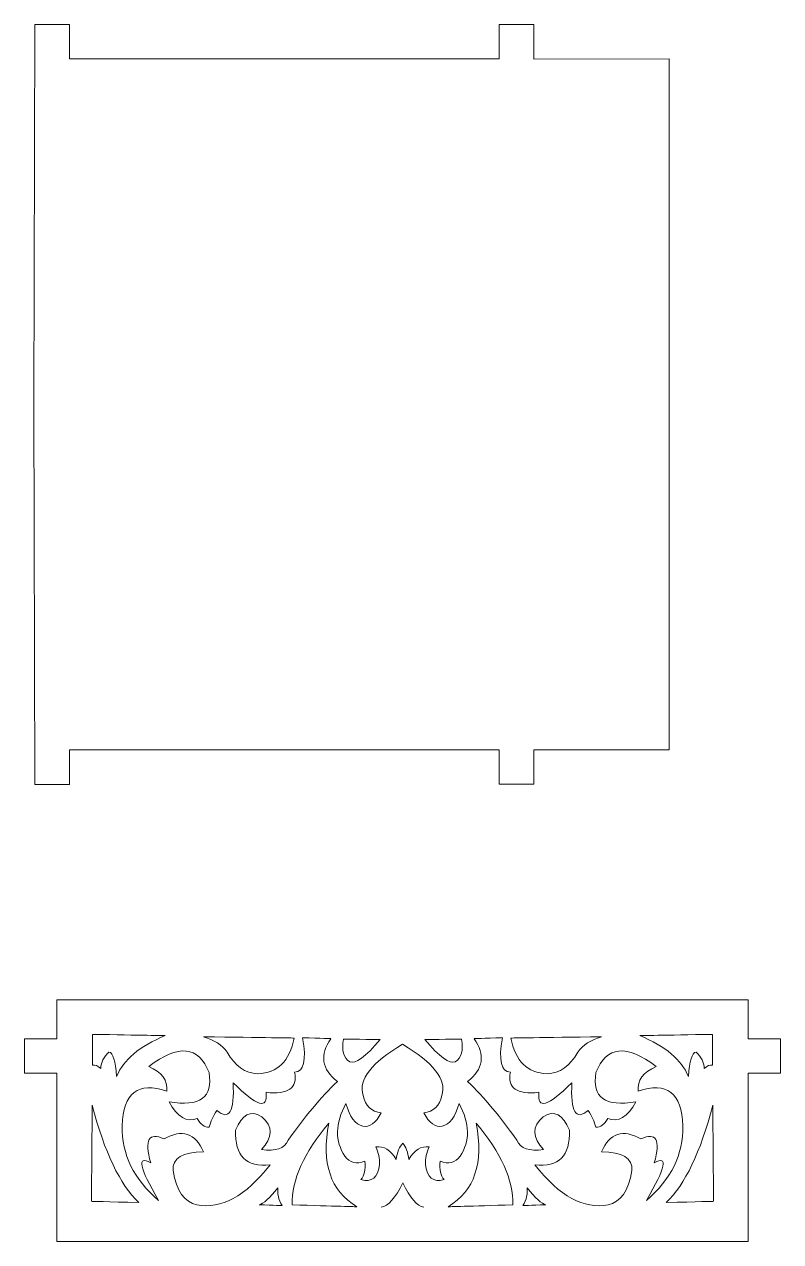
# Model space of a CAD drawing. Header units: millimetres. Extents: x -201 to 173, y -183 to 179.
# Drawn here: x 56.7 to 166.1, y 2.7 to 178.8 of the extents above; entities that cross this region are included whole.
import ezdxf

# ---------------------------------------------------------------- set-up
doc = ezdxf.new("R2010")
doc.units = ezdxf.units.MM
doc.header["$MEASUREMENT"] = 0
doc.layers.add('layer 1', color=7, linetype='Continuous')

msp = doc.modelspace()

# ---------------------------------------------------------------- linework, layer by layer
at = {"layer": 'layer 1', "color": 250, "lineweight": 20}
for points, knots in [([(149.9917, 123.82), (149.9917, 123.82), (149.9917, 73.82), (149.9917, 73.82), (149.9917, 73.82), (149.9917, 73.82), (130.3884, 73.8533), (130.3884, 73.8533), (130.3884, 73.8533), (130.3884, 73.8533), (130.3884, 68.8533), (130.3884, 68.8533), (130.3884, 68.8533), (130.3884, 68.8533), (125.3884, 68.8533), (125.3884, 68.8533), (125.3884, 68.8533), (125.3884, 68.8533), (125.3884, 73.82), (125.3884, 73.82), (125.3884, 73.82), (125.3884, 73.82), (63.2163, 73.82), (63.2163, 73.82), (63.2163, 73.82), (63.2163, 73.82), (63.2163, 68.82), (63.2163, 68.82), (63.2163, 68.82), (63.2163, 68.82), (58.2163, 68.82), (58.2163, 68.82), (58.2163, 68.82), (58.2163, 68.82), (58.0918, 123.82), (58.0918, 123.82), (58.0918, 123.82), (58.0918, 123.82), (58.2163, 178.82), (58.2163, 178.82), (58.2163, 178.82), (58.2163, 178.82), (63.2163, 178.82), (63.2163, 178.82), (63.2163, 178.82), (63.2163, 178.82), (63.2163, 173.82), (63.2163, 173.82), (63.2163, 173.82), (63.2163, 173.82), (125.3884, 173.82), (125.3884, 173.82), (125.3884, 173.82), (125.3884, 173.82), (125.3884, 178.7867), (125.3884, 178.7867), (125.3884, 178.7867), (125.3884, 178.7867), (130.3884, 178.7867), (130.3884, 178.7867), (130.3884, 178.7867), (130.3884, 178.7867), (130.3884, 173.7867), (130.3884, 173.7867), (130.3884, 173.7867), (130.3884, 173.7867), (149.9917, 173.82), (149.9917, 173.82), (149.9917, 173.82), (149.9917, 173.82), (149.9917, 123.82), (149.9917, 123.82)], [0, 0, 0, 0, 0.05263158, 0.05263158, 0.05263158, 0.05263158, 0.10526316, 0.10526316, 0.10526316, 0.10526316, 0.15789474, 0.15789474, 0.15789474, 0.15789474, 0.21052632, 0.21052632, 0.21052632, 0.21052632, 0.26315789, 0.26315789, 0.26315789, 0.26315789, 0.31578947, 0.31578947, 0.31578947, 0.31578947, 0.36842105, 0.36842105, 0.36842105, 0.36842105, 0.42105263, 0.42105263, 0.42105263, 0.42105263, 0.47368421, 0.47368421, 0.47368421, 0.47368421, 0.52631579, 0.52631579, 0.52631579, 0.52631579, 0.57894737, 0.57894737, 0.57894737, 0.57894737, 0.63157895, 0.63157895, 0.63157895, 0.63157895, 0.68421053, 0.68421053, 0.68421053, 0.68421053, 0.73684211, 0.73684211, 0.73684211, 0.73684211, 0.78947368, 0.78947368, 0.78947368, 0.78947368, 0.84210526, 0.84210526, 0.84210526, 0.84210526, 0.89473684, 0.89473684, 0.89473684, 0.89473684, 1, 1, 1, 1]), ([(111.4108, 2.6579), (111.4108, 2.6579), (61.4108, 2.6579), (61.4108, 2.6579), (61.4108, 2.6579), (61.4108, 2.6579), (61.4108, 27.028), (61.4108, 27.028), (61.4108, 27.028), (61.4108, 27.028), (56.7094, 27.028), (56.7094, 27.028), (56.7094, 27.028), (56.7094, 27.028), (56.7094, 32.028), (56.7094, 32.028), (56.7094, 32.028), (56.7094, 32.028), (61.4108, 32.028), (61.4108, 32.028), (61.4108, 32.028), (61.4108, 32.028), (61.4108, 37.658), (61.4108, 37.658), (61.4108, 37.658), (61.4108, 37.658), (111.4108, 37.658), (111.4108, 37.658), (111.4108, 37.658), (111.4108, 37.658), (161.4108, 37.658), (161.4108, 37.658), (161.4108, 37.658), (161.4108, 37.658), (161.4108, 32.028), (161.4108, 32.028), (161.4108, 32.028), (161.4108, 32.028), (166.1122, 32.028), (166.1122, 32.028), (166.1122, 32.028), (166.1122, 32.028), (166.1122, 27.028), (166.1122, 27.028), (166.1122, 27.028), (166.1122, 27.028), (161.4108, 27.028), (161.4108, 27.028), (161.4108, 27.028), (161.4108, 27.028), (161.4108, 2.6579), (161.4108, 2.6579), (161.4108, 2.6579), (161.4108, 2.6579), (111.4108, 2.6579), (111.4108, 2.6579)], [0, 0, 0, 0, 0.06666667, 0.06666667, 0.06666667, 0.06666667, 0.13333333, 0.13333333, 0.13333333, 0.13333333, 0.2, 0.2, 0.2, 0.2, 0.26666667, 0.26666667, 0.26666667, 0.26666667, 0.33333333, 0.33333333, 0.33333333, 0.33333333, 0.4, 0.4, 0.4, 0.4, 0.46666667, 0.46666667, 0.46666667, 0.46666667, 0.53333333, 0.53333333, 0.53333333, 0.53333333, 0.6, 0.6, 0.6, 0.6, 0.66666667, 0.66666667, 0.66666667, 0.66666667, 0.73333333, 0.73333333, 0.73333333, 0.73333333, 0.8, 0.8, 0.8, 0.8, 0.86666667, 0.86666667, 0.86666667, 0.86666667, 1, 1, 1, 1]), ([(67.7597, 27.7324), (67.3338, 28.1071), (66.9371, 28.262), (66.5695, 28.197), (66.5695, 28.197), (66.5695, 31.171), (66.5695, 32.658), (66.5695, 32.658), (66.5695, 32.658), (73.5787, 32.534), (77.0832, 32.472), (77.0832, 32.472), (77.0832, 32.472), (73.3681, 30.9413), (71.0273, 28.9742), (70.0609, 26.5706), (70.0609, 26.5706), (69.9157, 28.8038), (69.5454, 29.981), (68.95, 30.1021), (68.95, 30.1021), (68.1856, 29.3962), (67.7889, 28.6062), (67.7597, 27.7324)], [0, 0, 0, 0, 0.14285714, 0.14285714, 0.14285714, 0.14285714, 0.28571429, 0.28571429, 0.28571429, 0.28571429, 0.42857143, 0.42857143, 0.42857143, 0.42857143, 0.57142857, 0.57142857, 0.57142857, 0.57142857, 0.71428571, 0.71428571, 0.71428571, 0.71428571, 1, 1, 1, 1]), ([(74.99, 14.0479), (72.9384, 15.2351), (73.3187, 13.4304), (76.1309, 8.6341), (76.1309, 8.6341), (72.5439, 11.6614), (70.785, 15.255), (70.8542, 19.4146), (70.8542, 19.4146), (71.011, 24.1958), (73.1667, 25.8687), (77.3211, 24.4331), (77.3211, 24.4331), (77.4683, 26.0136), (76.5955, 27.2064), (74.7026, 28.0112), (74.7026, 28.0112), (78.9967, 31.2775), (81.9061, 30.9831), (83.431, 27.1283), (83.431, 27.1283), (84.0358, 23.5276), (82.105, 22.1181), (77.6385, 22.8997), (77.6385, 22.8997), (78.8491, 20.6972), (80.2113, 19.8918), (81.725, 20.4834), (81.725, 20.4834), (82.2158, 19.611), (82.7845, 19.1928), (83.431, 19.2287), (83.431, 19.2287), (83.6473, 20.0265), (84.0243, 20.8281), (84.5617, 21.6335), (84.5617, 21.6335), (86.3265, 20.1195), (87.1101, 21.4632), (86.9124, 25.6647), (86.9124, 25.6647), (90.3843, 22.189), (91.9713, 21.7244), (91.6734, 24.2707), (91.6734, 24.2707), (94.9027, 23.9082), (96.2781, 24.884), (95.7995, 27.1983), (95.7995, 27.1983), (97.1625, 27.2211), (97.5461, 28.8784), (96.9501, 32.1704), (96.9501, 32.1704), (99.6744, 32.0775), (101.0365, 32.031), (101.0365, 32.031), (101.0365, 32.031), (99.4073, 29.6807), (99.7247, 27.6206), (101.9887, 25.8508), (101.9887, 25.8508), (99.5961, 23.5398), (97.2289, 20.7052), (94.887, 17.3472), (94.887, 17.3472), (94.3406, 16.1372), (93.0445, 15.6879), (90.9989, 15.9996), (90.9989, 15.9996), (92.6792, 17.7309), (92.6924, 19.3107), (91.0386, 20.7394), (91.0386, 20.7394), (89.4412, 21.7498), (88.1849, 21.0993), (87.2695, 18.7877), (87.2695, 18.7877), (87.128, 15.0319), (88.7944, 13.359), (92.2685, 13.7692), (92.2685, 13.7692), (88.6735, 9.2184), (85.1424, 7.2977), (81.6753, 8.0071), (81.6753, 8.0071), (79.8459, 8.3438), (78.6954, 9.9856), (78.2236, 12.9328), (78.2236, 12.9328), (78.0929, 14.7219), (79.5608, 15.6359), (82.6275, 15.6743), (82.6275, 15.6743), (81.4343, 18.3855), (79.5299, 19.005), (76.9144, 17.533), (76.9144, 17.533), (74.6918, 18.5517), (74.0504, 17.3899), (74.99, 14.0479)], [0, 0, 0, 0, 0.03846154, 0.03846154, 0.03846154, 0.03846154, 0.07692308, 0.07692308, 0.07692308, 0.07692308, 0.11538462, 0.11538462, 0.11538462, 0.11538462, 0.15384615, 0.15384615, 0.15384615, 0.15384615, 0.19230769, 0.19230769, 0.19230769, 0.19230769, 0.23076923, 0.23076923, 0.23076923, 0.23076923, 0.26923077, 0.26923077, 0.26923077, 0.26923077, 0.30769231, 0.30769231, 0.30769231, 0.30769231, 0.34615385, 0.34615385, 0.34615385, 0.34615385, 0.38461538, 0.38461538, 0.38461538, 0.38461538, 0.42307692, 0.42307692, 0.42307692, 0.42307692, 0.46153846, 0.46153846, 0.46153846, 0.46153846, 0.5, 0.5, 0.5, 0.5, 0.53846154, 0.53846154, 0.53846154, 0.53846154, 0.57692308, 0.57692308, 0.57692308, 0.57692308, 0.61538462, 0.61538462, 0.61538462, 0.61538462, 0.65384615, 0.65384615, 0.65384615, 0.65384615, 0.69230769, 0.69230769, 0.69230769, 0.69230769, 0.73076923, 0.73076923, 0.73076923, 0.73076923, 0.76923077, 0.76923077, 0.76923077, 0.76923077, 0.80769231, 0.80769231, 0.80769231, 0.80769231, 0.84615385, 0.84615385, 0.84615385, 0.84615385, 0.88461538, 0.88461538, 0.88461538, 0.88461538, 0.92307692, 0.92307692, 0.92307692, 0.92307692, 1, 1, 1, 1]), ([(86.059, 30.0794), (85.2877, 31.1182), (84.1504, 31.8617), (82.647, 32.3099), (82.647, 32.3099), (91.3754, 32.186), (95.7396, 32.124), (95.7396, 32.124), (95.7396, 32.124), (95.0549, 28.7553), (93.3092, 27.036), (90.5026, 26.9662), (90.5026, 26.9662), (88.6332, 27.0305), (87.1521, 28.0682), (86.059, 30.0794)], [0, 0, 0, 0, 0.2, 0.2, 0.2, 0.2, 0.4, 0.4, 0.4, 0.4, 0.6, 0.6, 0.6, 0.6, 1, 1, 1, 1]), ([(103.7735, 28.6854), (102.8742, 29.2761), (102.5766, 30.368), (102.8808, 31.9613), (102.8808, 31.9613), (106.425, 31.9304), (108.1972, 31.915), (108.1972, 31.915), (108.1972, 31.915), (106.0696, 29.3822), (104.595, 28.3057), (103.7735, 28.6854)], [0, 0, 0, 0, 0.25, 0.25, 0.25, 0.25, 0.5, 0.5, 0.5, 0.5, 1, 1, 1, 1]), ([(119.0481, 28.6854), (119.9474, 29.2761), (120.245, 30.368), (119.9408, 31.9613), (119.9408, 31.9613), (116.3966, 31.9304), (114.6244, 31.915), (114.6244, 31.915), (114.6244, 31.915), (116.752, 29.3822), (118.2266, 28.3057), (119.0481, 28.6854)], [0, 0, 0, 0, 0.25, 0.25, 0.25, 0.25, 0.5, 0.5, 0.5, 0.5, 1, 1, 1, 1]), ([(147.8316, 14.0479), (149.8832, 15.2351), (149.5029, 13.4304), (146.6907, 8.6341), (146.6907, 8.6341), (150.2777, 11.6614), (152.0366, 15.255), (151.9674, 19.4146), (151.9674, 19.4146), (151.8106, 24.1958), (149.6549, 25.8687), (145.5005, 24.4331), (145.5005, 24.4331), (145.3533, 26.0136), (146.2261, 27.2064), (148.119, 28.0112), (148.119, 28.0112), (143.8249, 31.2775), (140.9155, 30.9831), (139.3906, 27.1283), (139.3906, 27.1283), (138.7858, 23.5276), (140.7166, 22.1181), (145.1831, 22.8997), (145.1831, 22.8997), (143.9725, 20.6972), (142.6103, 19.8918), (141.0966, 20.4834), (141.0966, 20.4834), (140.6058, 19.611), (140.0371, 19.1928), (139.3906, 19.2287), (139.3906, 19.2287), (139.1743, 20.0265), (138.7973, 20.8281), (138.2599, 21.6335), (138.2599, 21.6335), (136.4951, 20.1195), (135.7115, 21.4632), (135.9092, 25.6647), (135.9092, 25.6647), (132.4373, 22.189), (130.8503, 21.7244), (131.1482, 24.2707), (131.1482, 24.2707), (127.9189, 23.9082), (126.5435, 24.884), (127.0221, 27.1983), (127.0221, 27.1983), (125.6591, 27.2211), (125.2755, 28.8784), (125.8715, 32.1704), (125.8715, 32.1704), (123.1472, 32.0775), (121.7851, 32.031), (121.7851, 32.031), (121.7851, 32.031), (123.4143, 29.6807), (123.0969, 27.6206), (120.8329, 25.8508), (120.8329, 25.8508), (123.2255, 23.5398), (125.5927, 20.7052), (127.9346, 17.3472), (127.9346, 17.3472), (128.481, 16.1372), (129.7771, 15.6879), (131.8227, 15.9996), (131.8227, 15.9996), (130.1424, 17.7309), (130.1292, 19.3107), (131.783, 20.7394), (131.783, 20.7394), (133.3804, 21.7498), (134.6367, 21.0993), (135.5521, 18.7877), (135.5521, 18.7877), (135.6936, 15.0319), (134.0272, 13.359), (130.5531, 13.7692), (130.5531, 13.7692), (134.1481, 9.2184), (137.6792, 7.2977), (141.1463, 8.0071), (141.1463, 8.0071), (142.9757, 8.3438), (144.1262, 9.9856), (144.598, 12.9328), (144.598, 12.9328), (144.7287, 14.7219), (143.2608, 15.6359), (140.1941, 15.6743), (140.1941, 15.6743), (141.3873, 18.3855), (143.2917, 19.005), (145.9072, 17.533), (145.9072, 17.533), (148.1298, 18.5517), (148.7712, 17.3899), (147.8316, 14.0479)], [0, 0, 0, 0, 0.03846154, 0.03846154, 0.03846154, 0.03846154, 0.07692308, 0.07692308, 0.07692308, 0.07692308, 0.11538462, 0.11538462, 0.11538462, 0.11538462, 0.15384615, 0.15384615, 0.15384615, 0.15384615, 0.19230769, 0.19230769, 0.19230769, 0.19230769, 0.23076923, 0.23076923, 0.23076923, 0.23076923, 0.26923077, 0.26923077, 0.26923077, 0.26923077, 0.30769231, 0.30769231, 0.30769231, 0.30769231, 0.34615385, 0.34615385, 0.34615385, 0.34615385, 0.38461538, 0.38461538, 0.38461538, 0.38461538, 0.42307692, 0.42307692, 0.42307692, 0.42307692, 0.46153846, 0.46153846, 0.46153846, 0.46153846, 0.5, 0.5, 0.5, 0.5, 0.53846154, 0.53846154, 0.53846154, 0.53846154, 0.57692308, 0.57692308, 0.57692308, 0.57692308, 0.61538462, 0.61538462, 0.61538462, 0.61538462, 0.65384615, 0.65384615, 0.65384615, 0.65384615, 0.69230769, 0.69230769, 0.69230769, 0.69230769, 0.73076923, 0.73076923, 0.73076923, 0.73076923, 0.76923077, 0.76923077, 0.76923077, 0.76923077, 0.80769231, 0.80769231, 0.80769231, 0.80769231, 0.84615385, 0.84615385, 0.84615385, 0.84615385, 0.88461538, 0.88461538, 0.88461538, 0.88461538, 0.92307692, 0.92307692, 0.92307692, 0.92307692, 1, 1, 1, 1]), ([(136.7626, 30.0794), (137.5339, 31.1182), (138.6712, 31.8617), (140.1746, 32.3099), (140.1746, 32.3099), (131.4462, 32.186), (127.082, 32.124), (127.082, 32.124), (127.082, 32.124), (127.7667, 28.7553), (129.5124, 27.036), (132.319, 26.9662), (132.319, 26.9662), (134.1884, 27.0305), (135.6695, 28.0682), (136.7626, 30.0794)], [0, 0, 0, 0, 0.2, 0.2, 0.2, 0.2, 0.4, 0.4, 0.4, 0.4, 0.6, 0.6, 0.6, 0.6, 1, 1, 1, 1]), ([(155.0619, 27.7324), (155.4878, 28.1071), (155.8845, 28.262), (156.2521, 28.197), (156.2521, 28.197), (156.2521, 31.171), (156.2521, 32.658), (156.2521, 32.658), (156.2521, 32.658), (149.2429, 32.534), (145.7384, 32.472), (145.7384, 32.472), (145.7384, 32.472), (149.4535, 30.9413), (151.7943, 28.9742), (152.7607, 26.5706), (152.7607, 26.5706), (152.9059, 28.8038), (153.2762, 29.981), (153.8716, 30.1021), (153.8716, 30.1021), (154.636, 29.3962), (155.0327, 28.6062), (155.0619, 27.7324)], [0, 0, 0, 0, 0.14285714, 0.14285714, 0.14285714, 0.14285714, 0.28571429, 0.28571429, 0.28571429, 0.28571429, 0.42857143, 0.42857143, 0.42857143, 0.42857143, 0.57142857, 0.57142857, 0.57142857, 0.57142857, 0.71428571, 0.71428571, 0.71428571, 0.71428571, 1, 1, 1, 1]), ([(111.4108, 31.2179), (106.9216, 28.582), (105.0173, 26.1192), (105.6977, 23.8295), (105.6977, 23.8295), (106.0261, 22.2941), (106.9089, 21.4577), (108.3459, 21.3201), (108.3459, 21.3201), (107.5406, 19.8297), (106.6479, 19.1752), (105.6679, 19.3569), (105.6679, 19.3569), (104.5654, 19.6395), (103.752, 20.7353), (103.2279, 22.6443), (103.2279, 22.6443), (101.6601, 19.7252), (101.6138, 17.1849), (103.089, 15.0233), (103.089, 15.0233), (103.7895, 14.0611), (104.7416, 13.821), (105.9455, 14.3031), (105.9455, 14.3031), (106.1021, 13.085), (105.9104, 12.1944), (105.3702, 11.6312), (105.3702, 11.6312), (106.9782, 11.2008), (107.8775, 11.9365), (108.0681, 13.8384), (108.0681, 13.8384), (108.1238, 14.6885), (107.9519, 15.5326), (107.5523, 16.3709), (107.5523, 16.3709), (108.7144, 16.5139), (109.6996, 15.9022), (110.5081, 14.5354), (110.5081, 14.5354), (110.5931, 15.599), (111.0328, 16.4431), (111.4504, 16.9284), (111.4504, 16.9284), (111.8679, 16.4431), (112.2285, 15.599), (112.3135, 14.5354), (112.3135, 14.5354), (113.122, 15.9022), (114.1072, 16.5139), (115.2693, 16.3709), (115.2693, 16.3709), (114.8697, 15.5326), (114.6978, 14.6885), (114.7535, 13.8384), (114.7535, 13.8384), (114.9441, 11.9365), (115.8434, 11.2008), (117.4514, 11.6312), (117.4514, 11.6312), (116.9112, 12.1944), (116.7195, 13.085), (116.8761, 14.3031), (116.8761, 14.3031), (118.08, 13.821), (119.0321, 14.0611), (119.7326, 15.0233), (119.7326, 15.0233), (121.2078, 17.1849), (121.1615, 19.7252), (119.5937, 22.6443), (119.5937, 22.6443), (119.0696, 20.7353), (118.2562, 19.6395), (117.1537, 19.3569), (117.1537, 19.3569), (116.1737, 19.1752), (115.281, 19.8297), (114.4757, 21.3201), (114.4757, 21.3201), (115.9127, 21.4577), (116.7955, 22.2941), (117.1239, 23.8295), (117.1239, 23.8295), (117.8043, 26.1192), (115.9, 28.582), (111.4108, 31.2179)], [0, 0, 0, 0, 0.04347826, 0.04347826, 0.04347826, 0.04347826, 0.08695652, 0.08695652, 0.08695652, 0.08695652, 0.13043478, 0.13043478, 0.13043478, 0.13043478, 0.17391304, 0.17391304, 0.17391304, 0.17391304, 0.2173913, 0.2173913, 0.2173913, 0.2173913, 0.26086957, 0.26086957, 0.26086957, 0.26086957, 0.30434783, 0.30434783, 0.30434783, 0.30434783, 0.34782609, 0.34782609, 0.34782609, 0.34782609, 0.39130435, 0.39130435, 0.39130435, 0.39130435, 0.43478261, 0.43478261, 0.43478261, 0.43478261, 0.47826087, 0.47826087, 0.47826087, 0.47826087, 0.52173913, 0.52173913, 0.52173913, 0.52173913, 0.56521739, 0.56521739, 0.56521739, 0.56521739, 0.60869565, 0.60869565, 0.60869565, 0.60869565, 0.65217391, 0.65217391, 0.65217391, 0.65217391, 0.69565217, 0.69565217, 0.69565217, 0.69565217, 0.73913043, 0.73913043, 0.73913043, 0.73913043, 0.7826087, 0.7826087, 0.7826087, 0.7826087, 0.82608696, 0.82608696, 0.82608696, 0.82608696, 0.86956522, 0.86956522, 0.86956522, 0.86956522, 0.91304348, 0.91304348, 0.91304348, 0.91304348, 1, 1, 1, 1]), ([(73.2745, 8.3087), (68.6987, 8.4327), (66.4108, 8.4946), (66.4108, 8.4946), (66.4108, 8.4946), (66.4902, 17.7572), (66.5298, 22.3885), (66.5298, 22.3885), (66.5298, 22.3885), (68.2936, 15.5996), (70.5418, 10.9063), (73.2745, 8.3087)], [0, 0, 0, 0, 0.25, 0.25, 0.25, 0.25, 0.5, 0.5, 0.5, 0.5, 1, 1, 1, 1]), ([(149.5471, 8.3087), (154.1229, 8.4327), (156.4108, 8.4946), (156.4108, 8.4946), (156.4108, 8.4946), (156.3314, 17.7572), (156.2918, 22.3885), (156.2918, 22.3885), (156.2918, 22.3885), (154.528, 15.5996), (152.2798, 10.9063), (149.5471, 8.3087)], [0, 0, 0, 0, 0.25, 0.25, 0.25, 0.25, 0.5, 0.5, 0.5, 0.5, 1, 1, 1, 1]), ([(95.4318, 7.9831), (101.6872, 7.7973), (104.8148, 7.7043), (104.8148, 7.7043), (104.8148, 7.7043), (100.9825, 10.0082), (99.6269, 14.0355), (100.7482, 19.786), (100.7482, 19.786), (97.1456, 15.5429), (95.3734, 11.6086), (95.4318, 7.9831)], [0, 0, 0, 0, 0.25, 0.25, 0.25, 0.25, 0.5, 0.5, 0.5, 0.5, 1, 1, 1, 1]), ([(127.3898, 7.9831), (121.1344, 7.7973), (118.0068, 7.7043), (118.0068, 7.7043), (118.0068, 7.7043), (121.8391, 10.0082), (123.1947, 14.0355), (122.0734, 19.786), (122.0734, 19.786), (125.676, 15.5429), (127.4482, 11.6086), (127.3898, 7.9831)], [0, 0, 0, 0, 0.25, 0.25, 0.25, 0.25, 0.5, 0.5, 0.5, 0.5, 1, 1, 1, 1]), ([(114.4956, 7.658), (113.5291, 7.7669), (112.4522, 8.9993), (111.4481, 11.1519), (111.4481, 11.1519), (110.4441, 8.9993), (109.2925, 7.7669), (108.326, 7.658)], [0, 0, 0, 0, 0.33333333, 0.33333333, 0.33333333, 0.33333333, 1, 1, 1, 1]), ([(93.9938, 7.8678), (93.4743, 8.7549), (93.2759, 9.6223), (93.3987, 10.47), (93.3987, 10.47), (92.1871, 8.9553), (91.2746, 8.1342), (90.6612, 8.0071), (90.6612, 8.0071), (92.883, 7.9143), (93.9938, 7.8678), (93.9938, 7.8678)], [0, 0, 0, 0, 0.25, 0.25, 0.25, 0.25, 0.5, 0.5, 0.5, 0.5, 1, 1, 1, 1]), ([(128.8278, 7.8678), (129.3473, 8.7549), (129.5457, 9.6223), (129.4229, 10.47), (129.4229, 10.47), (130.6345, 8.9553), (131.547, 8.1342), (132.1604, 8.0071), (132.1604, 8.0071), (129.9386, 7.9143), (128.8278, 7.8678), (128.8278, 7.8678)], [0, 0, 0, 0, 0.25, 0.25, 0.25, 0.25, 0.5, 0.5, 0.5, 0.5, 1, 1, 1, 1])]:
    msp.add_open_spline(points, degree=3, knots=knots, dxfattribs=at)

doc.saveas('drawing.dxf')
